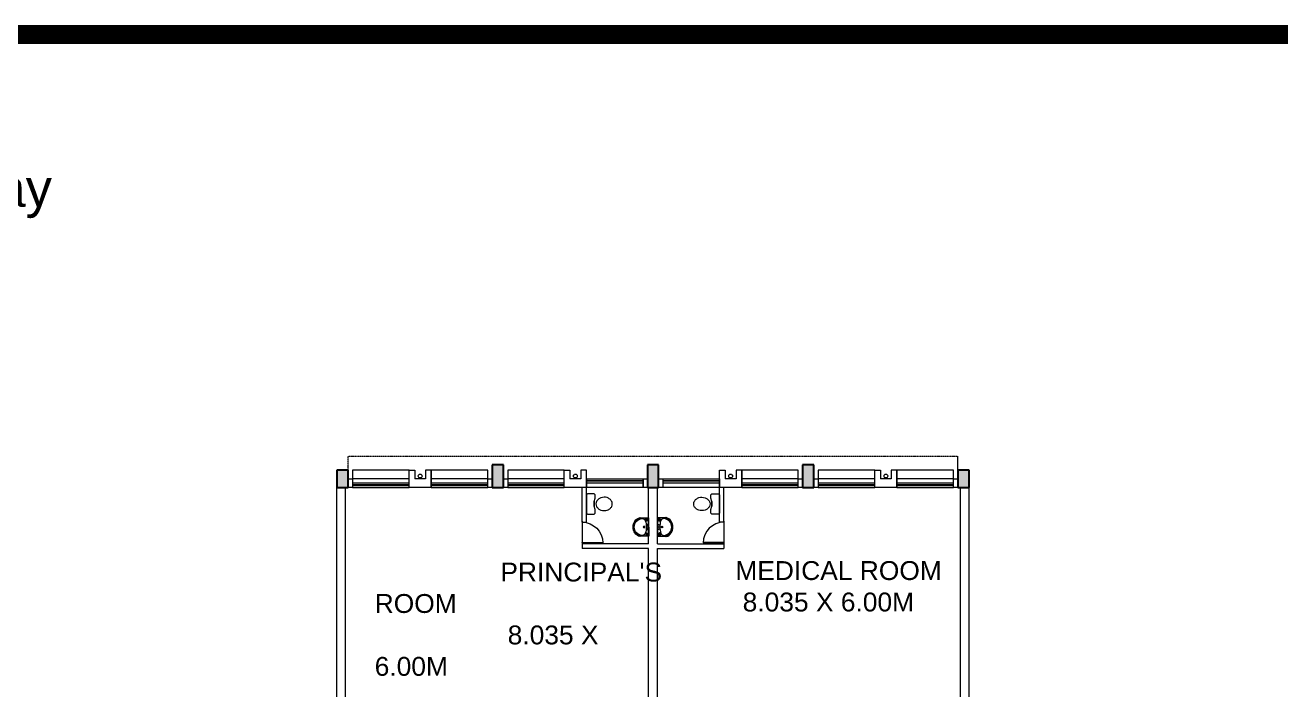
# Model space of a CAD drawing. Header units: inches. Extents: x 719368 to 6315912, y -2624014 to 446967.
# Drawn here: x 6087828 to 6121110, y -2128055 to -2110434 of the extents above; entities that cross this region are included whole.
import ezdxf
from ezdxf.lldxf.tags import DXFTag

# ---------------------------------------------------------------- set-up
doc = ezdxf.new("R2010")
doc.units = ezdxf.units.IN
doc.header["$LTSCALE"] = 20
doc.header["$MEASUREMENT"] = 0
doc.linetypes.add('CENTER2', pattern=[1.125, 0.75, -0.125, 0.125, -0.125])
doc.linetypes.add('DASHED2', pattern=[0.375, 0.25, -0.125])
doc.layers.get('0').update_dxf_attribs({"color": 51, "lineweight": 30})
for name, color, linetype, lineweight in [('CLL LEV.', 252, 'Continuous', 18), ('COL HATCH', 254, 'Continuous', 5), ('COLUMN', 2, 'Continuous', 25), ('DOOR', 43, 'Continuous', 13), ('FIXTURE', 15, 'DASHDOT', 9), ('PROJ.', 30, 'DASHED2', 13), ('Text', 7, 'Continuous', 15), ('Ventilator', 6, 'DASHED', 20), ('WALL', 1, 'Continuous', 18), ('window', 71, 'Continuous', 18), ('Window-Wall', 7, 'Continuous', 20)]:
    doc.layers.add(name, color=color, linetype=linetype, lineweight=lineweight)
doc.styles.add('BOLD', font='arial.ttf')
doc.styles.add('L120', font='simplex.shx', dxfattribs={"height": 1})
tags = doc.linetypes.add('DASHDOT', pattern=[1, 0.5, -0.25, 0, -0.25]).pattern_tags.tags
tags[10:11] = [DXFTag(74, 4), DXFTag(75, 0), DXFTag(340, '0'), DXFTag(46, 1.0), DXFTag(50, 0.0), DXFTag(44, 0.0), DXFTag(45, 0.0)]
tags[8:9] = [DXFTag(74, 4), DXFTag(75, 0), DXFTag(340, '0'), DXFTag(46, 1.0), DXFTag(50, 0.0), DXFTag(44, 0.0), DXFTag(45, 0.0)]
tags[6:7] = [DXFTag(74, 4), DXFTag(75, 0), DXFTag(340, '0'), DXFTag(46, 1.0), DXFTag(50, 0.0), DXFTag(44, 0.0), DXFTag(45, 0.0)]
tags[4:5] = [DXFTag(74, 4), DXFTag(75, 0), DXFTag(340, '0'), DXFTag(46, 1.0), DXFTag(50, 0.0), DXFTag(44, 0.0), DXFTag(45, 0.0)]
tags = doc.linetypes.add('DASHED', pattern=[0.75, 0.5, -0.25]).pattern_tags.tags
tags[6:7] = [DXFTag(74, 4), DXFTag(75, 0), DXFTag(340, '0'), DXFTag(46, 1.0), DXFTag(50, 0.0), DXFTag(44, 0.0), DXFTag(45, 0.0)]
tags[4:5] = [DXFTag(74, 4), DXFTag(75, 0), DXFTag(340, '0'), DXFTag(46, 1.0), DXFTag(50, 0.0), DXFTag(44, 0.0), DXFTag(45, 0.0)]

# ---------------------------------------------------------------- blocks, each defined once
blk = doc.blocks.new('New Shaft')
at = {"layer": 'FIXTURE'}
blk.add_circle((0.327, -0.302), 0.05, dxfattribs=at)
at = {"layer": 'WALL'}
for p, q in [((0.035, 0), (0.62, 0)), ((0.035, 0), (0.035, -0.46)), ((0.185, -0.46), (0.185, -0.23)), ((0.185, -0.23), (0.47, -0.23)), ((0.47, -0.46), (0.47, -0.23)), ((0.62, 0), (0.62, -0.46)), ((0.035, -0.46), (0.185, -0.46)), ((0.62, -0.46), (0.47, -0.46))]:
    blk.add_line(p, q, dxfattribs=at)
blk = doc.blocks.new('1.5 M Window')
at = {"layer": 'CLL LEV.'}
for p, q in [((-0.23, 0), (-0.46, 0)), ((-0.46, 0), (-0.46, -1.5)), ((-0.46, -1.5), (-0.23, -1.5))]:
    blk.add_line(p, q, dxfattribs=at)
at = {"layer": 'window'}
for p, q in [((-0.065, 0), (-0.065, -1.5)), ((-0.05, -1.5), (-0.05, 0))]:
    blk.add_line(p, q, dxfattribs=at)
at = {"layer": 'Window-Wall'}
for p, q in [((0, 0), (-0.23, 0)), ((-0.23, 0), (-0.23, -1.5)), ((-0.115, 0), (-0.115, -1.5)), ((0, -1.5), (0, 0)), ((-0.23, -1.5), (0, -1.5))]:
    blk.add_line(p, q, dxfattribs=at)
blk = doc.blocks.new('RSA BASIN 9')
for points in [[(-0.1, -16.2, 0.340881), (10, -9, 0.074195), (10.1, -8.9), (9.5, 0), (-9.5, 0), (-10, -8.8, 0.082611), (-10, -9.2, 0.330812), (-0.1, -16.2)], [(0, -15, 0.391482), (8.9, -6.7, 0.252869), (6.5, -3.5, 0.087242), (0, -2.5, 0.079484), (-6.5, -3.5, 0.2542), (-8.8, -6.7, 0.39026), (0, -15)], [(-8.6, -2, -0.907437), (-8.4, -1.8), (-7.5, -2.6, -0.907437), (-7.6, -2.7)], [(-8.2, -1.6, -0.907437), (-8.1, -1.5), (-7.1, -2.3, -0.907437), (-7.3, -2.4)], [(-7.8, -1.3, -0.907437), (-7.7, -1.2), (-6.8, -1.9, -0.907437), (-6.9, -2.1)], [(7.8, -1.3, 0.907437), (7.7, -1.2), (6.8, -1.9, 0.907437), (6.9, -2.1)], [(8.2, -1.6, 0.907437), (8.1, -1.5), (7.1, -2.3, 0.907437), (7.3, -2.4)], [(8.6, -2, 0.907437), (8.4, -1.8), (7.5, -2.6, 0.907437), (7.6, -2.7)]]:
    blk.add_lwpolyline(points, format="xyb", close=True)
for points in [[(-5.9, -3.3), (-6.2, -3, -0.183787), (-6.2, -2.7, 0.126662), (-6.2, -2.4), (-6.6, -1.4, 0.35453), (-7.1, -1), (-8.7, -1, 0.414214), (-9.1, -1.4), (-9.6, -9.1, 0.329849), (-0.1, -15.8, 0.338736), (9.6, -8.9, 0.075632), (9.7, -8.8), (9.1, -1.4, 0.414214), (8.7, -1), (7.1, -1, 0.35453), (6.6, -1.4), (6.2, -2.4, 0.126662), (6.2, -2.7, -0.183787), (6.2, -3), (5.9, -3.3)], [(-6.2, -3.4), (-6.2, -3.3, 0.220542), (-6.5, -3.1), (-8.7, -2.8, -0.361119), (-9.2, -2.3)], [(6.2, -3.4), (6.2, -3.3, -0.220542), (6.5, -3.1), (8.7, -2.8, 0.358803), (9.2, -2.3, 0.358803)]]:
    blk.add_lwpolyline(points, format="xyb")
for centre, radius in [((-2.3, -1.6), 0.399), ((0, -4.8), 0.771), ((0, -4.8), 0.602), ((0, -1.2), 0.399), ((2.3, -1.5), 0.399)]:
    blk.add_circle(centre, radius)
blk = doc.blocks.new('ENGLISH SHEET')
at = {"layer": 'FIXTURE'}
for p, q in [((4663.798, 251.204), (4663.773, 251.179)), ((4663.773, 251.179), (4663.773, 250.696)), ((4663.976, 251.204), (4663.798, 251.204)), ((4664.002, 251.179), (4663.976, 251.204)), ((4663.976, 251.001), (4664.002, 251.09)), ((4663.976, 250.874), (4663.976, 251.001)), ((4663.976, 251.001), (4663.976, 250.874)), ((4664.002, 251.09), (4664.002, 251.179)), ((4663.773, 250.696), (4663.798, 250.67)), ((4663.798, 250.67), (4663.976, 250.67)), ((4664.002, 250.785), (4663.976, 250.874)), ((4663.976, 250.67), (4664.002, 250.696)), ((4664.002, 250.696), (4664.002, 250.785))]:
    blk.add_line(p, q, dxfattribs=at)
blk.add_lwpolyline([(4664.459, 250.937, 0.117036), (4664.443, 251.003, 0.104338), (4664.396, 251.063, 0.09029), (4664.321, 251.105, 0.09898), (4664.243, 251.115, 0.08237), (4664.159, 251.101, 0.09029), (4664.09, 251.063, 0.104338), (4664.043, 251.003, 0.117036), (4664.027, 250.937, 0.117036), (4664.043, 250.871, 0.104338), (4664.09, 250.811, 0.09029), (4664.159, 250.773, 0.08237), (4664.243, 250.759, 0.08237), (4664.327, 250.773, 0.09029), (4664.396, 250.811, 0.104338), (4664.443, 250.871, 0.117036)], format="xyb", close=True, dxfattribs=at)
blk = doc.blocks.new('RH 1200')
for p, q in [((21, 0), (21, 43.3)), ((21.7, 0), (21.7, 43.3)), ((-21.7, 0), (21.7, 0)), ((21.7, 0), (21, 0))]:
    blk.add_line(p, q)
at = {"extrusion": (0, 0, -1)}
blk.add_ellipse((21.7, 0), major_axis=(-30.6, 30.6), ratio=1, start_param=5.497787, end_param=7.068583, dxfattribs=at)
blk = doc.blocks.new('GHH')
at = {"layer": 'DOOR', "ltscale": 20}
blk.add_line((3289.697, -299.103), (3289.697, -299.853), dxfattribs=at)
at = {"layer": 'DOOR', "ltscale": 20, "xscale": 0.015874999996413, "yscale": 0.015874999996413, "zscale": 0.015874999996413, "rotation": 270}
blk.add_blockref('RH 1200', (3289.697, -299.479), dxfattribs=at)
blk = doc.blocks.new('VENTILATOR')
at = {"layer": 'Ventilator', "ltscale": 0.02}
for p, q in [((-0.18, -1.5), (-0.18, 0)), ((-0.165, 0), (-0.165, -1.5))]:
    blk.add_line(p, q, dxfattribs=at)
at = {"layer": 'Window-Wall'}
for p, q in [((-0.23, 0), (0, 0)), ((-0.23, -1.5), (-0.23, 0)), ((-0.115, 0), (-0.115, -1.5)), ((0, 0), (0, -1.5)), ((-0.23, -1.5), (0, -1.5))]:
    blk.add_line(p, q, dxfattribs=at)

msp = doc.modelspace()

# ---------------------------------------------------------------- hatches: boundary and pattern name
at = {"layer": 'COL HATCH'}
h = msp.add_hatch(color=3, dxfattribs=at)
h.dxf.hatch_style = 1
h.paths.add_polyline_path([(6100503.9474, -2122087.691), (6100203.9474, -2122087.691), (6100203.9474, -2122687.691), (6100503.9474, -2122687.691)])
h = msp.add_hatch(color=3, dxfattribs=at)
h.dxf.hatch_style = 1
h.paths.add_polyline_path([(6104618.9475, -2122087.691), (6104318.9475, -2122087.691), (6104318.9475, -2122687.691), (6104618.9475, -2122687.691)])
h = msp.add_hatch(color=3, dxfattribs=at)
h.dxf.hatch_style = 1
h.paths.add_polyline_path([(6108733.9474, -2122087.691), (6108433.9474, -2122087.691), (6108433.9474, -2122687.691), (6108733.9474, -2122687.691)])
at = {"layer": 'COL HATCH', "linetype": 'CENTER2'}
h = msp.add_hatch(color=3, dxfattribs=at)
h.dxf.hatch_style = 1
h.paths.add_polyline_path([(6096388.9475, -2122227.691), (6096088.9475, -2122227.691), (6096088.9475, -2122687.691), (6096388.9475, -2122687.691)])
h = msp.add_hatch(color=3, dxfattribs=at)
h.dxf.hatch_style = 1
h.paths.add_polyline_path([(6112848.9475, -2122227.691), (6112548.9475, -2122227.691), (6112548.9475, -2122687.691), (6112848.9475, -2122687.691)])

# ---------------------------------------------------------------- linework, layer by layer
at = {"color": 2, "const_width": 500}
msp.add_lwpolyline([(6163985.6268, -2162738.4634), (5919146.0467, -2162738.4634), (5919146.0467, -2110683.5862), (6163985.6268, -2110683.5862)], close=True, dxfattribs=at)
at = {"layer": 'COLUMN', "color": 3}
for p, q in [((6100203.9474, -2122087.691), (6100203.9474, -2122687.691)), ((6100503.9474, -2122087.691), (6100203.9474, -2122087.691)), ((6100503.9474, -2122687.691), (6100503.9474, -2122087.691)), ((6104318.9475, -2122087.691), (6104318.9475, -2122687.691)), ((6104618.9475, -2122087.691), (6104318.9475, -2122087.691)), ((6104618.9475, -2122687.691), (6104618.9475, -2122087.691)), ((6108433.9474, -2122087.691), (6108433.9474, -2122687.691)), ((6108733.9474, -2122087.691), (6108433.9474, -2122087.691)), ((6108733.9474, -2122687.691), (6108733.9474, -2122087.691)), ((6100203.9474, -2122687.691), (6100503.9474, -2122687.691)), ((6104318.9475, -2122687.691), (6104618.9475, -2122687.691)), ((6108433.9474, -2122687.691), (6108733.9474, -2122687.691))]:
    msp.add_line(p, q, dxfattribs=at)
at = {"layer": 'COLUMN', "color": 3, "linetype": 'CENTER2'}
for points in [[(6096388.9475, -2122227.691), (6096088.9475, -2122227.691), (6096088.9475, -2122687.691), (6096388.9475, -2122687.691), (6096388.9475, -2122227.691)], [(6112848.9475, -2122227.691), (6112548.9475, -2122227.691), (6112548.9475, -2122687.691), (6112848.9475, -2122687.691), (6112848.9475, -2122227.691)]]:
    msp.add_lwpolyline(points, dxfattribs=at)
at = {"layer": 'PROJ.'}
for p, q in [((6096388.9475, -2122457.691), (6096388.9475, -2121857.691)), ((6096388.9475, -2121857.691), (6112548.9475, -2121857.691))]:
    msp.add_line(p, q, dxfattribs=at)
at = {"layer": 'PROJ.', "ltscale": 0.05}
msp.add_line((6112548.9475, -2122457.691), (6112548.9475, -2121857.691), dxfattribs=at)
at = {"layer": 'WALL'}
for p, q in [((6096088.9475, -2128387.7364), (6096088.9475, -2122687.691)), ((6096318.9475, -2128387.7364), (6096318.9475, -2122687.691)), ((6102588.9475, -2123607.4912), (6102588.9475, -2122687.691)), ((6102703.9475, -2123607.4912), (6102703.9475, -2122687.691)), ((6104353.9475, -2124187.691), (6104353.9475, -2122687.691)), ((6104583.9475, -2124187.691), (6104583.9475, -2122687.691)), ((6106233.9475, -2123607.4912), (6106233.9475, -2122687.691)), ((6106348.9475, -2123607.4912), (6106348.9475, -2122687.691)), ((6112618.9475, -2128387.7364), (6112618.9475, -2122687.691)), ((6112848.9475, -2128387.7364), (6112848.9475, -2122687.691)), ((6102588.9475, -2123607.4912), (6102703.9475, -2123607.4912)), ((6106348.9475, -2123607.4912), (6106233.9475, -2123607.4912)), ((6102703.9475, -2124187.691), (6102588.9475, -2124187.691)), ((6102588.9475, -2124187.691), (6102588.9475, -2124302.691)), ((6104353.9475, -2124302.691), (6102588.9475, -2124302.691)), ((6104353.9475, -2124187.691), (6102703.9475, -2124187.691)), ((6104353.9475, -2128387.7364), (6104353.9475, -2124302.691)), ((6104353.9475, -2128387.7364), (6104353.9475, -2124302.691)), ((6104583.9475, -2124187.691), (6106233.9475, -2124187.691)), ((6104583.9475, -2128387.7364), (6104583.9475, -2124302.691)), ((6104583.9475, -2128387.7364), (6104583.9475, -2124302.691)), ((6104583.9475, -2124302.691), (6106348.9475, -2124302.691)), ((6106233.9475, -2124187.691), (6106348.9475, -2124187.691)), ((6106348.9475, -2124187.691), (6106348.9475, -2124302.691))]:
    msp.add_line(p, q, dxfattribs=at)
for points in [[(6096503.9475, -2122457.6683), (6096503.9475, -2122687.6683), (6096388.9475, -2122687.6683), (6096388.9475, -2122457.6683), (6096503.9475, -2122457.6683)], [(6096503.9475, -2122457.691), (6096503.9475, -2122687.691), (6096388.9475, -2122687.691), (6096388.9475, -2122457.691), (6096503.9475, -2122457.691)], [(6100203.9474, -2122457.691), (6100203.9474, -2122687.691), (6100088.9474, -2122687.691), (6100088.9474, -2122457.691), (6100203.9474, -2122457.691)], [(6100618.9475, -2122457.691), (6100618.9475, -2122687.691), (6100503.9475, -2122687.691), (6100503.9475, -2122457.691), (6100618.9475, -2122457.691)], [(6104318.9475, -2122457.691), (6104318.9475, -2122687.691), (6104203.9475, -2122687.691), (6104203.9475, -2122457.691), (6104318.9475, -2122457.691)], [(6104733.9475, -2122457.6683), (6104733.9475, -2122687.6683), (6104618.9475, -2122687.6683), (6104618.9475, -2122457.6683), (6104733.9475, -2122457.6683)], [(6104733.9475, -2122457.691), (6104733.9475, -2122687.691), (6104618.9475, -2122687.691), (6104618.9475, -2122457.691), (6104733.9475, -2122457.691)], [(6108433.9474, -2122457.691), (6108433.9474, -2122687.691), (6108318.9474, -2122687.691), (6108318.9474, -2122457.691), (6108433.9474, -2122457.691)], [(6108848.9475, -2122457.691), (6108848.9475, -2122687.691), (6108733.9475, -2122687.691), (6108733.9475, -2122457.691), (6108848.9475, -2122457.691)], [(6112548.9475, -2122457.691), (6112548.9475, -2122687.691), (6112433.9475, -2122687.691), (6112433.9475, -2122457.691), (6112548.9475, -2122457.691)]]:
    msp.add_lwpolyline(points, dxfattribs=at)

# ---------------------------------------------------------------- block references
at = {"layer": 'DOOR'}
for p, xscale, yscale, zscale, rotation in [((3470682.4652, -1885940.6484), 800.000000136996, 800.000000136996, 800.000000136996, 0.03572769292693195), ((8738255.4298, -1885940.6484), -800.000000136996, 800.0000001373701, 800.0000001375142, 359.9642723070731)]:
    msp.add_blockref('GHH', p, dxfattribs=dict(at, xscale=xscale, yscale=yscale, zscale=zscale, rotation=rotation))
at = {"layer": 'FIXTURE', "extrusion": (0, 0, -1)}
for p, xscale, yscale, zscale, rotation in [((-1439157.5101, -2378237.9505), -1000.000000000026, 1000, -1000.000000000026, 359.9487062662474), ((-10769780.3849, -2378237.9505), 1000.000000000026, 1000.000000000026, -1000, 0.05129373375262014)]:
    msp.add_blockref('ENGLISH SHEET', p, dxfattribs=dict(at, xscale=xscale, yscale=yscale, zscale=zscale, rotation=rotation))
at = {"layer": 'FIXTURE', "ltscale": 10000, "extrusion": (0, 0, -1)}
for p, xscale, yscale, zscale, rotation in [((-6104353.9475, -2123737.691), 25.43261667556474, 25.43261667556474, -25.43261667540689, 89.95360362126695), ((-6104585.6788, -2123737.691), -25.43261667556474, 25.43261667527258, -25.43261667556474, 270.046396378733)]:
    msp.add_blockref('RSA BASIN 9', p, dxfattribs=dict(at, xscale=xscale, yscale=yscale, zscale=zscale, rotation=rotation))
at = {"layer": 'WALL', "xscale": 1000, "yscale": 1000, "zscale": 1000}
for name, p, rotation in [('New Shaft', (6098623.9475, -2122687.691), 180), ('New Shaft', (6102738.9475, -2122687.691), 180), ('New Shaft', (6106853.9475, -2122687.691), 180), ('New Shaft', (6110968.9475, -2122687.691), 180), ('VENTILATOR', (6104203.9475, -2122687.691), 270), ('VENTILATOR', (6106233.9475, -2122687.6683), 270)]:
    msp.add_blockref(name, p, dxfattribs=dict(at, rotation=rotation))
at = {"layer": 'Window-Wall', "xscale": 1000, "yscale": 1000, "zscale": 1000, "rotation": 270}
for p in [(6098003.9475, -2122687.691), (6100088.9475, -2122687.691), (6102118.9475, -2122687.691), (6108318.9475, -2122687.691), (6110348.9475, -2122687.691), (6112433.9475, -2122687.691)]:
    msp.add_blockref('1.5 M Window', p, dxfattribs=at)

# ---------------------------------------------------------------- texts
at = {"color": 2, "insert": (6072314.2235, -2114067.3843), "char_height": 1000, "attachment_point": 5, "style": 'BOLD'}
msp.add_mtext('\\A1;Note:\\PThis is the latest Architectural Drawing as sent today ', dxfattribs=at)
at = {"layer": 'Text', "lineweight": 30, "char_height": 500, "attachment_point": 1, "style": 'L120'}
for s, insert, width in [("\\pi3330.6;{\\fArial|b0|i0|c0|p34;PRINCIPAL'S ROOM\\P 8.035 X 6.00M}", (6097092.967, -2124681.4118), 6661.152317), ('{\\fArial|b0|i0|c0|p34;MEDICAL ROOM\\P 8.035 X 6.00M}', (6106651.2827, -2124641.7547), 5381.015998)]:
    msp.add_mtext(s, dxfattribs=dict(at, insert=insert, width=width))

doc.saveas('drawing.dxf')
